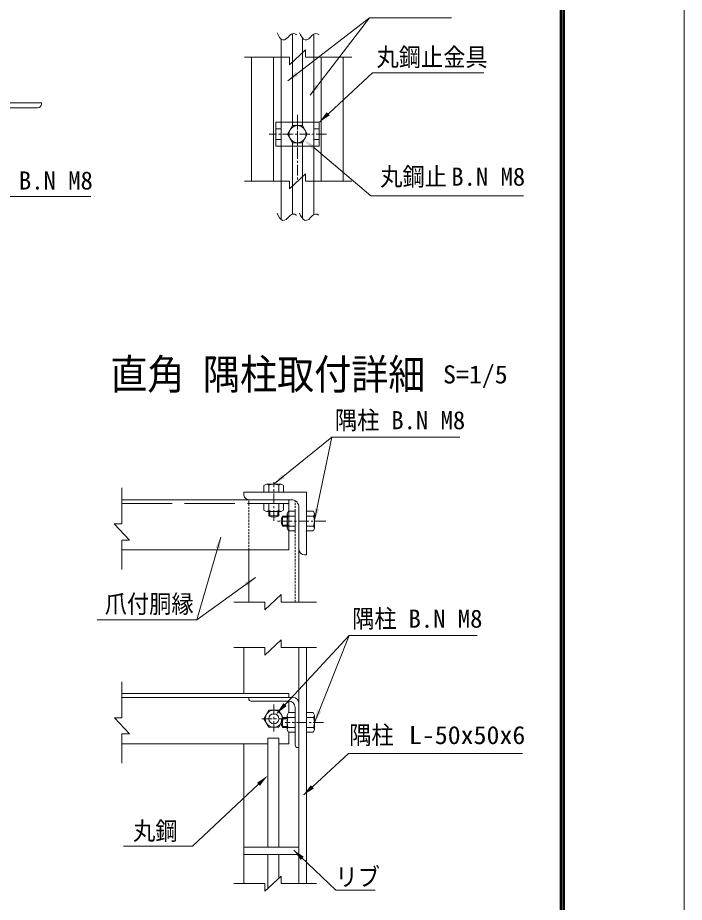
# Model space of a CAD drawing. Units: millimetres, scale not verified, with parts at other scales. Extents: x -4455 to 4455, y -3150 to 3150.
# Drawn here: x 2862 to 4455, y -891 to 1223 of the extents above; entities that cross this region are included whole.
import ezdxf
from ezdxf.enums import TextEntityAlignment as Align

# ---------------------------------------------------------------- set-up
doc = ezdxf.new("R2010")
doc.units = ezdxf.units.MM
doc.header["$LTSCALE"] = 20
for name, pattern in [('DASHED', [7.5, 6, -1.5]), ('USER1', [2, 1.25, -0.25, 0.25, -0.25]), ('USER2', [0.375, 0.25, -0.125]), ('USER4', [4.7625, 3.175, -1.5875])]:
    doc.linetypes.add(name, pattern=pattern)
for name, color, linetype, lineweight in [('0-0_7詳細', 7, 'Continuous', 18), ('0-1_0', 7, 'Continuous', 18), ('1-0_D-TTL', 7, 'Continuous', 18)]:
    doc.layers.add(name, color=color, linetype=linetype, lineweight=lineweight)
doc.styles.add('ＭＳ ゴシック', font='')
doc.styles.get('ＭＳ ゴシック').set_extended_font_data('MS Gothic')

# ---------------------------------------------------------------- blocks, each defined once
blk = doc.blocks.new('50X6')
at = {"layer": '0-1_0'}
for p, q in [((0, 1000), (30, 1000)), ((0, 1000), (0, 0)), ((120, 240), (120, 910)), ((0, 0), (1000, 0)), ((240, 120), (910, 120)), ((1000, 0), (1000, 30))]:
    blk.add_line(p, q, dxfattribs=at)
for centre, radius, start, end in [((30, 910), 90, 0, 90), ((240, 240), 120, 180, 270.0001), ((910, 30), 90, 0, 90.0001)]:
    blk.add_arc(centre, radius, start, end, dxfattribs=at)

msp = doc.modelspace()

# ---------------------------------------------------------------- linework, layer by layer
at = {"layer": '0-0_7詳細', "color": 1}
for p, q in [((3702.98, 1222.14), (3560.53, 1037.57)), ((3569.95, 912.38), (3705.56, 797.44)), ((3705.56, 797.44), (4070.95, 797.44)), ((3464.44, 43.03), (3464.44, 31.16)), ((3483.64, 43.03), (3483.64, 31.16)), ((3505.84, 29.83), (3493.97, 29.83)), ((3505.84, 10.63), (3493.97, 10.63)), ((3505.84, -451.38), (3493.97, -451.38)), ((3505.84, -470.58), (3493.97, -470.58)), ((3437.49, -608.58), (3279.79, -756.77)), ((3115.06, -756.77), (3279.79, -756.77))]:
    msp.add_line(p, q, dxfattribs=at)
at = {"layer": '0-0_7詳細'}
for p, q in [((3518.63, 973.03), (3518.63, 1184.35)), ((3491.63, 973.03), (3491.63, 1171.97)), ((3542.53, 973.03), (3542.53, 1174.74)), ((3569.53, 973.03), (3569.53, 1183.35)), ((3421.08, 1128.21), (3421.08, 832.08)), ((3640.08, 1128.21), (3640.08, 832.08)), ((2809.22, 1007.53), (2909.72, 1007.53)), ((3478.98, 973.03), (3478.98, 916.03)), ((3582.18, 973.03), (3478.98, 973.03)), ((3582.18, 973.03), (3582.18, 916.03)), ((3582.18, 916.03), (3478.98, 916.03)), ((3491.63, 916.03), (3491.63, 740.72)), ((3518.63, 916.03), (3518.63, 753.1)), ((3542.53, 916.03), (3542.53, 743.49)), ((3569.53, 916.03), (3569.53, 752.1)), ((3612.99, 220.87), (3571.64, 22.19)), ((3456.28, 108.43), (3450.52, 105.1)), ((3456.28, 108.43), (3491.8, 108.43)), ((3462.04, 106.37), (3462.04, 89.23)), ((3486.04, 106.37), (3486.04, 89.23)), ((3491.8, 108.43), (3497.56, 105.1)), ((3450.52, 105.1), (3450.52, 89.23)), ((3497.56, 105.1), (3497.56, 89.23)), ((3110.87, 71.23), (3507.04, 71.23)), ((3510.04, 71.23), (3402.04, 71.23)), ((3510.04, -48.77), (3510.04, 71.23)), ((3450.52, 62.23), (3497.56, 62.23)), ((3450.52, 46.36), (3450.52, 62.23)), ((3456.28, 43.03), (3450.52, 46.36)), ((3456.28, 43.03), (3491.8, 43.03)), ((3462.04, 45.09), (3462.04, 62.23)), ((3462.04, 43.03), (3462.04, 32.37)), ((3486.04, 45.09), (3486.04, 62.23)), ((3486.04, 43.03), (3486.04, 32.37)), ((3525.04, -3.29), (3525.04, 43.75)), ((3567.91, 43.75), (3552.04, 43.75)), ((3552.04, -3.29), (3552.04, 43.75)), ((3571.24, 37.99), (3567.91, 43.75)), ((3462.04, 32.37), (3486.04, 32.37)), ((3495.18, 8.23), (3495.18, 32.23)), ((3505.84, 32.23), (3495.18, 32.23)), ((3505.84, 2.47), (3505.84, 37.99)), ((3507.9, 32.23), (3525.04, 32.23)), ((3569.18, 32.23), (3552.04, 32.23)), ((3571.24, 2.47), (3571.24, 37.99)), ((3505.84, 8.23), (3495.18, 8.23)), ((3505.84, 2.47), (3509.16, -3.29)), ((3507.9, 8.23), (3525.04, 8.23)), ((3569.18, 8.23), (3552.04, 8.23)), ((3571.24, 2.47), (3567.91, -3.29)), ((3509.16, -3.29), (3525.04, -3.29)), ((3567.91, -3.29), (3552.04, -3.29)), ((3534.04, -173.5), (3534.04, -39.77)), ((3110.87, -48.77), (3510.04, -48.77)), ((3414.04, -173.5), (3414.04, -48.77)), ((3289.83, -216.01), (3430.36, -114.75)), ((3654.14, -253.2), (3571.98, -459.12)), ((3402.04, -391.98), (3402.04, -281.9)), ((3534.04, -845.83), (3534.04, -281.9)), ((3552.04, -845.83), (3552.04, -281.9)), ((3111.04, -391.98), (3507.04, -391.98)), ((3111.04, -400.98), (3507.04, -400.98)), ((3510.04, -391.98), (3402.04, -391.98)), ((3519.04, -400.98), (3414.04, -400.98)), ((3414.04, -400.98), (3414.04, -403.98)), ((3424.54, -391.98), (3424.74, -391.98)), ((3510.04, -400.98), (3510.04, -391.98)), ((3510.04, -409.98), (3420.04, -409.98)), ((3510.04, -437.46), (3510.04, -409.98)), ((3534.04, -520.98), (3534.04, -415.98)), ((3505.84, -478.74), (3505.84, -443.22)), ((3525.04, -514.98), (3525.04, -424.98)), ((3525.04, -484.5), (3525.04, -437.46)), ((3567.91, -437.46), (3552.04, -437.46)), ((3552.04, -484.5), (3552.04, -437.46)), ((3571.24, -443.22), (3567.91, -437.46)), ((3571.24, -478.74), (3571.24, -443.22)), ((3495.18, -472.98), (3495.18, -448.98)), ((3505.84, -448.98), (3495.18, -448.98)), ((3507.9, -448.98), (3525.04, -448.98)), ((3569.18, -448.98), (3552.04, -448.98)), ((3505.84, -472.98), (3495.18, -472.98)), ((3505.84, -478.74), (3509.16, -484.5)), ((3507.9, -472.98), (3525.04, -472.98)), ((3509.16, -484.5), (3525.04, -484.5)), ((3510.04, -511.98), (3510.04, -484.5)), ((3569.18, -472.98), (3552.04, -472.98)), ((3567.91, -484.5), (3552.04, -484.5)), ((3571.24, -478.74), (3567.91, -484.5)), ((3459.35, -758.46), (3459.35, -498.04)), ((3459.35, -498.04), (3486.35, -498.04)), ((3486.35, -758.46), (3486.35, -498.04)), ((3111.04, -511.98), (3459.35, -511.98)), ((3402.04, -845.83), (3402.04, -511.98)), ((3486.35, -511.98), (3510.04, -511.98)), ((3534.04, -520.98), (3531.04, -520.98)), ((3534.04, -758.46), (3402.04, -758.46)), ((3534.04, -776.46), (3402.04, -776.46)), ((3459.35, -857.67), (3459.35, -776.46)), ((3486.35, -832.6), (3486.35, -776.46))]:
    msp.add_line(p, q, dxfattribs=at)
at = {"layer": '0-0_7詳細', "color": 4}
for p, q in [((3511.2, 1110.21), (3549.97, 1146.21)), ((3549.97, 1128.21), (3549.97, 1146.21)), ((3511.2, 1128.21), (3404.01, 1128.21)), ((3511.2, 1128.21), (3511.2, 1110.21)), ((3549.97, 1128.21), (3660.16, 1128.21)), ((3549.97, 832.08), (3549.97, 850.08)), ((3511.2, 832.08), (3404.01, 832.08)), ((3549.97, 832.08), (3660.16, 832.08)), ((3110.87, 13.67), (3110.87, 99.25)), ((3092.87, 13.67), (3128.87, -25.1)), ((3110.87, 13.67), (3092.87, 13.67)), ((3110.87, -25.1), (3110.87, -95.3)), ((3110.87, -25.1), (3128.87, -25.1)), ((3452.72, -191.5), (3491.49, -155.5)), ((3491.49, -173.5), (3491.49, -155.5)), ((3452.72, -173.5), (3378.49, -173.5)), ((3452.72, -173.5), (3452.72, -191.5)), ((3491.49, -173.5), (3576.17, -173.5)), ((3452.72, -299.9), (3491.49, -263.9)), ((3491.49, -281.9), (3491.49, -263.9)), ((3452.72, -281.9), (3378.49, -281.9)), ((3452.72, -281.9), (3452.72, -299.9)), ((3491.49, -281.9), (3576.17, -281.9)), ((3111.04, -449.54), (3111.04, -363.96)), ((3093.04, -449.54), (3129.04, -488.31)), ((3111.04, -449.54), (3093.04, -449.54)), ((3111.04, -488.31), (3111.04, -558.51)), ((3111.04, -488.31), (3129.04, -488.31)), ((3452.72, -863.83), (3491.49, -827.83)), ((3491.49, -845.83), (3491.49, -827.83)), ((3452.72, -845.83), (3378.49, -845.83)), ((3452.72, -845.83), (3452.72, -863.83)), ((3491.49, -845.83), (3576.17, -845.83))]:
    msp.add_line(p, q, dxfattribs=at)
at = {"layer": '0-0_7詳細', "color": 3}
for p, q in [((3473.58, 1128.21), (3473.58, 832.08)), ((3587.58, 1128.21), (3587.58, 832.08))]:
    msp.add_line(p, q, dxfattribs=at)
at = {"layer": '0-0_7詳細', "color": 1, "linetype": 'USER4'}
for p, q in [((3491.58, 973.03), (3491.58, 916.03)), ((3518.63, 973.03), (3518.63, 964.57)), ((3542.53, 973.03), (3542.53, 964.57)), ((3569.58, 973.03), (3569.58, 916.03)), ((3491.58, 957.28), (3478.98, 957.28)), ((3569.58, 957.28), (3582.18, 957.28)), ((3491.58, 931.78), (3478.98, 931.78)), ((3569.58, 931.78), (3582.18, 931.78)), ((3518.63, 924.49), (3518.63, 916.03)), ((3542.53, 924.49), (3542.53, 916.03))]:
    msp.add_line(p, q, dxfattribs=at)
at = {"layer": '0-0_7詳細', "color": 1, "linetype": 'USER1'}
for p, q in [((3530.58, 990.94), (3530.58, 832.08)), ((3530.58, 982.67), (3530.58, 906.09)), ((3600.12, 944.53), (3462.78, 944.53)), ((3474.04, 21.13), (3474.04, 113.5)), ((3598.04, 20.23), (3481.59, 20.23)), ((3474.04, -417.79), (3474.04, -487.18)), ((3445.48, -451.98), (3502.6, -451.98)), ((3593.13, -460.98), (3500.77, -460.98))]:
    msp.add_line(p, q, dxfattribs=at)
at = {"layer": '0-0_7詳細', "color": 1, "linetype": 'USER2'}
for p, q in [((3414.04, -48.77), (3414.04, 71.31)), ((3525.04, -173.5), (3525.04, 68.82))]:
    msp.add_line(p, q, dxfattribs=at)
at = {"layer": '0-0_7詳細', "color": 3, "linetype": 'DASHED'}
msp.add_line((3110.87, 62.23), (3510.04, 62.23), dxfattribs=at)
at = {"layer": '0-0_7詳細'}
for points in [[(3898.54, 1222.14), (3702.98, 1222.14), (3507.7, 1072.17)], [(2798.72, 1019.53), (2918.72, 1019.53), (2918.72, 1016.53)], [(3037.04, 795.96), (2837.95, 795.96), (2814.11, 942.56)], [(3918.8, 220.87), (3612.99, 220.87), (3475.59, 109.69)], [(3491.8, 43.03), (3497.56, 46.36), (3497.56, 62.23)], [(3505.84, 37.99), (3509.16, 43.75), (3525.04, 43.75)], [(3051.84, -216.01), (3289.83, -216.01), (3347.65, -18.14)], [(3959.95, -253.2), (3654.14, -253.2), (3481.73, -438.76)], [(3505.84, -443.22), (3509.16, -437.46), (3525.04, -437.46)], [(4068.19, -535.15), (3652.36, -535.15), (3545.44, -633.58)], [(3716.51, -861.46), (3622.59, -861.46), (3521.75, -766.32)]]:
    msp.add_lwpolyline(points, dxfattribs=at)
at = {"layer": '0-0_7詳細', "color": 4}
for points in [[(3482.04, 1186.94), (3484.31, 1181.81), (3487.99, 1175.79), (3491.78, 1171.81), (3495.69, 1169.88), (3499.71, 1170), (3503.85, 1172.16), (3508.1, 1176.37), (3512.33, 1180.8), (3516.4, 1183.64), (3520.32, 1184.88), (3524.07, 1184.53), (3527.67, 1182.59), (3528.04, 1182.21)], [(3535.59, 1186.94), (3537.85, 1181.81), (3541.53, 1175.79), (3545.32, 1171.81), (3549.23, 1169.88), (3553.26, 1170), (3557.39, 1172.16), (3561.65, 1176.37), (3565.88, 1180.8), (3569.95, 1183.64), (3573.86, 1184.88), (3577.62, 1184.53), (3581.22, 1182.59), (3581.59, 1182.21)], [(3511.2, 832.08), (3511.2, 814.08), (3549.97, 850.08)], [(3482.04, 755.69), (3484.31, 750.56), (3487.99, 744.54), (3491.78, 740.56), (3495.69, 738.63), (3499.71, 738.75), (3503.85, 740.91), (3508.1, 745.11), (3512.33, 749.55), (3516.4, 752.39), (3520.32, 753.63), (3524.07, 753.28), (3527.67, 751.34), (3528.04, 750.96)], [(3535.59, 755.69), (3537.85, 750.56), (3541.53, 744.54), (3545.32, 740.56), (3549.23, 738.63), (3553.26, 738.75), (3557.39, 740.91), (3561.65, 745.11), (3565.88, 749.55), (3569.95, 752.39), (3573.86, 753.63), (3577.62, 753.28), (3581.22, 751.34), (3581.59, 750.96)]]:
    msp.add_lwpolyline(points, dxfattribs=at)
at = {"layer": '0-0_7詳細', "color": 1}
msp.add_lwpolyline([(3976.23, 1091.05), (3710.18, 1091.05), (3583.65, 974.39)], dxfattribs=at)
at = {"layer": '0-0_7詳細', "color": 3}
for points in [[(3554.1, 944.53), (3542.34, 964.9), (3518.82, 964.9), (3507.06, 944.53), (3518.82, 924.16), (3542.34, 924.16)], [(3497.56, -451.98), (3485.8, -431.61), (3462.28, -431.61), (3450.52, -451.98), (3462.28, -472.35), (3485.8, -472.35)]]:
    msp.add_lwpolyline(points, close=True, dxfattribs=at)
for centre, radius in [((3530.58, 944.53), 20.4), ((3474.04, -451.98), 20.4), ((3474.04, -451.98), 12)]:
    msp.add_circle(centre, radius, dxfattribs=at)
at = {"layer": '0-0_7詳細'}
for centre, radius, start, end in [((2909.72, 1016.53), 9, 270, 0), ((3456.28, 99.34), 9.09, 50.6618, 90), ((3474.04, 72.43), 36, 70.52878, 109.47122), ((3491.8, 99.34), 9.09, 90, 129.3382), ((3456.28, 52.12), 9.09, 270, 309.3382), ((3474.04, 79.03), 36, 250.52878, 289.47122), ((3491.8, 52.12), 9.09, 230.6618, 270), ((3474.04, 53.16), 24, 240, 300), ((3515.96, 20.23), 24, 150, 210), ((3514.92, 37.99), 9.09, 180, 219.3382), ((3541.84, 20.23), 36, 160.52878, 199.47122), ((3562.15, 37.99), 9.09, 320.6618, 0), ((3535.24, 20.23), 36, 340.52878, 19.47122), ((3514.92, 2.47), 9.09, 140.6618, 180), ((3562.15, 2.47), 9.09, 0, 39.3382), ((3519.04, -415.98), 15, 0, 90), ((3420.04, -403.98), 6, 180, 270), ((3510.04, -424.98), 15, 0, 90), ((3514.92, -443.22), 9.09, 180, 219.3382), ((3562.15, -443.22), 9.09, 320.6618, 0), ((3515.96, -460.98), 24, 150, 210), ((3541.84, -460.98), 36, 160.52878, 199.47122), ((3535.24, -460.98), 36, 340.52878, 19.47122), ((3514.92, -478.74), 9.09, 140.6618, 180), ((3562.15, -478.74), 9.09, 0, 39.3382), ((3531.04, -514.98), 6, 180, 270)]:
    msp.add_arc(centre, radius, start, end, dxfattribs=at)
for points in [[(3506.11, 1070.95), (3526.73, 1093.36), (3533.08, 1085.09)], [(3474.04, 108.43), (3494.08, 131.35), (3500.64, 123.25)], [(3571.24, 20.23), (3572.25, 50.66), (3582.45, 48.54)], [(3348.21, -16.22), (3344.79, -46.48), (3334.79, -43.56)], [(3431.98, -113.59), (3410.69, -135.35), (3404.6, -126.9)], [(3480.37, -440.22), (3496.97, -414.7), (3504.6, -421.79)], [(3571.24, -460.98), (3577.52, -431.18), (3587.19, -435.05)], [(3543.97, -634.94), (3562.51, -610.79), (3569.57, -618.45)], [(3520.3, -764.94), (3545.69, -781.74), (3538.54, -789.32)]]:
    msp.add_solid(points, dxfattribs=at)
at = {"layer": '0-0_7詳細', "color": 1}
for points in [[(3559.31, 1035.99), (3573.51, 1062.92), (3581.76, 1056.56)], [(3582.18, 973.03), (3600.71, 997.2), (3607.77, 989.54)], [(3566.96, 908.38), (3545.9, 930.32), (3572.94, 916.39)], [(3434.07, -604.94), (3459.35, -588.04), (3440.91, -612.23)]]:
    msp.add_solid(points, dxfattribs=at)
at = {"layer": '1-0_D-TTL', "color": 2}
msp.add_lwpolyline([(-4454.77, 3150.21), (4454.93, 3150.21), (4454.93, -3150.21), (-4454.77, -3150.21)], close=True, dxfattribs=at)
at = {"layer": '1-0_D-TTL'}
for points in [[(-4168.38, 2916.86), (4168.55, 2916.86), (4168.55, -2916.87), (-4168.38, -2916.87)], [(-4165.73, 2914.21), (4165.9, 2914.21), (4165.9, -2914.21), (-4165.73, -2914.21)], [(-4163.08, 2911.56), (4163.25, 2911.56), (4163.25, -2911.56), (-4163.08, -2911.56)], [(-4160.43, 2908.91), (4160.59, 2908.91), (4160.59, -2908.91), (-4160.43, -2908.91)], [(-4157.78, 2906.26), (4157.94, 2906.26), (4157.94, -2906.26), (-4157.78, -2906.26)]]:
    msp.add_lwpolyline(points, close=True, dxfattribs=at)

# ---------------------------------------------------------------- block references
at = {"layer": '0-0_7詳細', "xscale": 0.15, "yscale": 0.15, "rotation": 180}
msp.add_blockref('50X6', (3552.04, 89.23), dxfattribs=at)

# ---------------------------------------------------------------- texts
at = {"layer": '0-0_7詳細', "color": 3, "style": 'ＭＳ ゴシック'}
for s, width, p in [('丸鋼止金具', 0.9, (3719.59, 1094.03)), ('丸鋼止', 0.9, (3728.39, 808.43)), ('S=1/5', 1.05, (3878.38, 335.99)), ('隅柱', 0.9, (3620.02, 226.6)), ('爪付胴縁', 0.9, (3069.98, -212.29)), ('隅柱', 0.9, (3661.18, -247.48)), ('隅柱', 0.9, (3654.09, -525.63)), ('L-50x50x6', 1.05, (3796.9, -525.63)), ('丸鋼', 0.9, (3137.89, -754.6)), ('リブ', 0.9, (3621.37, -864.55))]:
    msp.add_text(s, height=43.26, dxfattribs=dict(at, width=width)).set_placement(p, align=Align.BOTTOM_LEFT)
for p in [(2864.99, 799.33), (3898.1, 808.43), (3754.83, 226.6), (3795.99, -247.48)]:
    msp.add_text('B.N M8', height=43.26, dxfattribs=at).set_placement(p, align=Align.BOTTOM_LEFT)
at = {"layer": '0-0_7詳細', "style": 'ＭＳ ゴシック', "width": 0.9}
msp.add_text('直角 隅柱取付詳細', height=72.16, dxfattribs=at).set_placement((3083.33, 313.19), align=Align.BOTTOM_LEFT)

doc.saveas('drawing.dxf')
